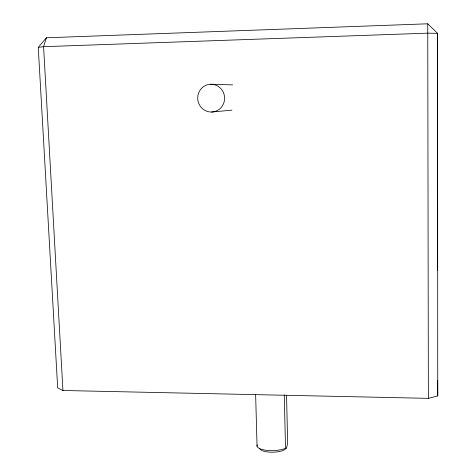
<?xml version="1.0" encoding="UTF-8"?>
<svg xmlns="http://www.w3.org/2000/svg" width="476" height="476" viewBox="0 0 476 476"><rect width="100%" height="100%" fill="white"/><g stroke="black" fill="none" stroke-linecap="round" stroke-linejoin="round"><path stroke-width="0.71" d="M427.745 23.8L428.364 398.352L62.939 390.493L57.679 387.904L38.258 47.362L46.398 37.782L427.745 23.8L437.575 33.338L437.742 395.925L428.364 398.352M286.546 395.122L287.653 443.21L286.635 447.642L286.106 448.41L285.35 448.356A15.875 5.236 -1.4 0 1 266.441 450.314A15.875 5.236 -1.4 0 1 257.207 444.852M46.398 37.782L43.59 46.684L62.939 390.493M38.258 47.362L43.59 46.684L427.686 33.159L437.575 33.338L437.42 270.303M211.582 112.038A13.911 13.453 82.5 0 0 222.595 90.91A13.911 13.453 82.5 0 0 199.289 91.463A13.911 13.453 82.5 0 0 211.582 112.038L231.949 110.134M210.672 84.234L232.657 84.895M255.63 394.455L257.058 446.22M284.273 394.8L285.517 448.255M437.682 380.306L437.742 395.925M286.153 448.106A13.37 4.439 -1.4 0 1 272.623 452.212A13.37 4.439 -1.4 0 1 259.61 448.481"/></g></svg>
